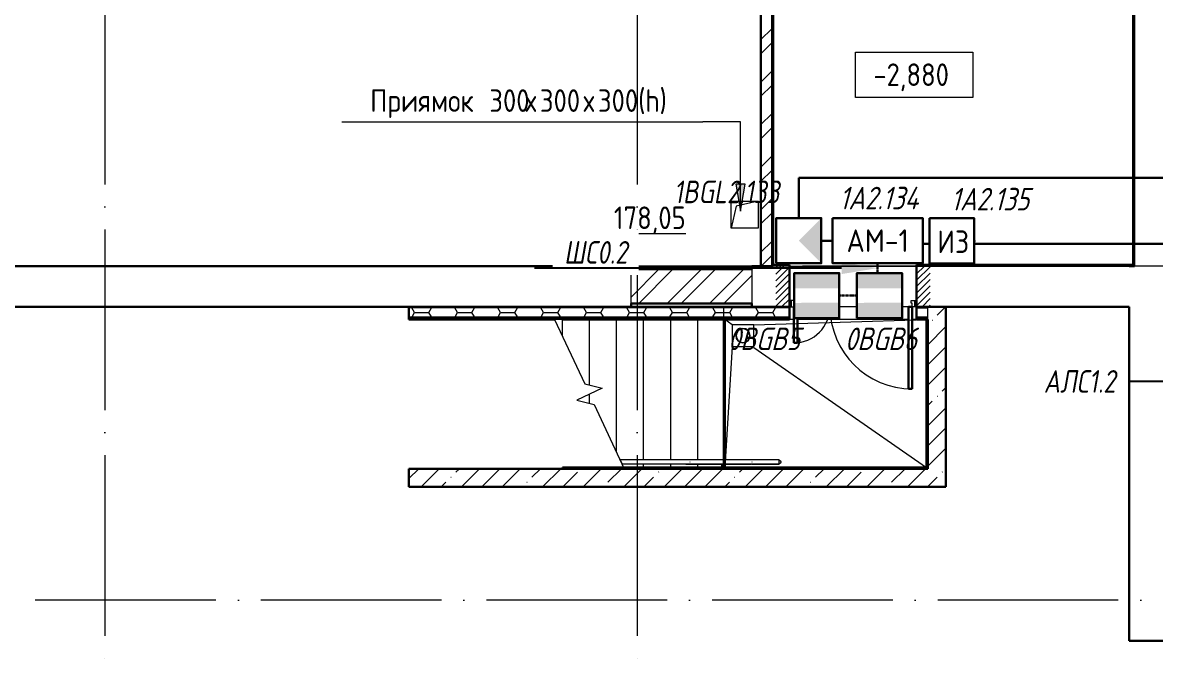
# Model space of a CAD drawing. Header units: millimetres. Extents: x -259793 to 1187961, y -549744 to 43070.
# Drawn here: x -220028 to -207477, y 10062 to 17260 of the extents above; entities that cross this region are included whole.
import ezdxf
from ezdxf import colors
from ezdxf.entities.mleader import LeaderData, LeaderLine
from ezdxf.enums import TextEntityAlignment as Align
from ezdxf.math import Vec2, Vec3

# ---------------------------------------------------------------- set-up
doc = ezdxf.new("R2010")
doc.units = ezdxf.units.MM
for name, pattern in [('ADSK_Линия сетки', [25, 20, -2.5, 0, -2.5]), ('ADSK_Сверху', [450, 300, -150]), ('ADSK_Штриховая_ш2 п1_5', [4.5, 3, -1.5]), ('штриховаяX2', [1.5, 1, -0.5])]:
    doc.linetypes.add(name, pattern=pattern)
for name, color, linetype, lineweight in [('RC-Выноски', 7, 'Continuous', 0), ('RC-Извещатели_охранные', 5, 'Continuous', 30), ('RC-Линии_связи-Адресные', 5, 'Continuous', 30), ('RC-Прочее_оборудование', 5, 'Continuous', 30), ('Аннотация', 7, 'Continuous', 18), ('Двери', 252, 'Continuous', 9), ('Лестницы', 252, 'Continuous', 9), ('Линии', 7, 'Continuous', 9), ('лс', 5, 'Continuous', 30), ('Марки помещений', 252, 'Continuous', 20), ('Ограждение', 252, 'Continuous', 9), ('Оси', 252, 'Continuous', 9), ('Отметки', 7, 'Continuous', 9), ('Перекрытие', 252, 'Continuous', 18), ('Сантехника', 252, 'Continuous', 9), ('Стены наружные', 7, 'Continuous', 18), ('Стены штриховка', 7, 'Continuous', 9)]:
    doc.layers.add(name, color=color, linetype=linetype, lineweight=lineweight)
doc.layers.add('RC-Позиционные_обозначения', color=7, linetype='Continuous')
doc.styles.add('GOST Common_2', font='', dxfattribs={"width": 0.9, "height": 250})
doc.styles.add('ISOCPEUR', font='isocpeur.ttf', dxfattribs={"width": 0.9, "height": 350})
doc.styles.add('RubezhCAD', font='', dxfattribs={"oblique": 10})
doc.styles.get("Standard").update_dxf_attribs({"font": ''})
doc.styles.get('GOST Common_2').set_extended_font_data('GOST type B')
doc.styles.get('RubezhCAD').set_extended_font_data('GOST type A')
doc.styles.get('Standard').set_extended_font_data('GOST type B')

# ---------------------------------------------------------------- blocks, each defined once
blk = doc.blocks.new('RC-UGO-IOM-02')
at = {"layer": 'RC-Извещатели_охранные'}
blk.add_point((0, 0), dxfattribs=at)
blk.add_attdef('PSTN', text='', height=2.5, dxfattribs=at).set_placement((0.98, 2.6), align=Align.BOTTOM_LEFT)
blk.add_wipeout([(2.5, -2.5), (2.5, 2.5), (-2.5, 2.5), (-2.5, -2.5)]).dxf.layer = 'RC-Извещатели_охранные'
blk.add_wipeout([(-2.5, -2.5), (-2.5, 2.5), (2.5, 2.5), (2.5, -2.5)]).dxf.layer = 'RC-Извещатели_охранные'
h = blk.add_hatch(color=256, dxfattribs=at)
h.dxf.hatch_style = 1
h.paths.add_polyline_path([(2.5, 0.8), (2.5, 2.51), (-2.5, 2.5), (-2.5, 0.8)])
h = blk.add_hatch(color=256, dxfattribs=at)
h.dxf.hatch_style = 1
h.paths.add_polyline_path([(2.5, -2.5), (2.5, -0.79), (-2.5, -0.8), (-2.5, -2.5)])
blk.add_lwpolyline([(-2.5, -2.5), (2.5, -2.5), (2.5, 2.5), (-2.5, 2.5)], close=True, dxfattribs=at)
blk = doc.blocks.new('RC-UGO-IZ-01')
at = {"layer": 'RC-Прочее_оборудование'}
blk.add_point((2.5, 0), dxfattribs=at)
blk.add_attdef('PSTN', text='', height=2.5, dxfattribs=at).set_placement((5.66, 2.58), align=Align.BOTTOM_CENTER)
blk.add_wipeout([(2.49, -2.5), (-2.49, -2.5), (-2.49, 2.5), (2.49, 2.5)]).dxf.layer = 'RC-Прочее_оборудование'
blk.add_wipeout([(-2.49, -2.5), (-2.49, 2.5), (2.49, 2.5), (2.49, -2.5)]).dxf.layer = 'RC-Прочее_оборудование'
blk.add_lwpolyline([(-2.49, 2.5), (2.49, 2.5), (2.49, -2.5), (-2.49, -2.5), (-2.49, 2.5)], close=True, dxfattribs=at)
blk.add_lwpolyline([(-2.49, 2.5), (-2.49, 2.5)], dxfattribs=at)
blk.add_lwpolyline([(-2.49, 2.5), (-2.49, 2.5)], dxfattribs=at)
at = {"layer": 'RC-Прочее_оборудование', "ltscale": 100, "style": 'ISOCPEUR', "width": 0.9}
blk.add_text('ИЗ', height=2.5, dxfattribs=at).set_placement((0.15, -0.09), align=Align.MIDDLE)
blk = doc.blocks.new('RC-UGO-IOPPA-01')
at = {"layer": 'RC-Извещатели_охранные'}
blk.add_attdef('PSTN', text='', height=2.5, dxfattribs=at).set_placement((0.98, 2.6), align=Align.BOTTOM_LEFT)
blk.add_wipeout([(2.5, -2.5), (2.5, 2.5), (-2.5, 2.5), (-2.5, -2.5)]).dxf.layer = 'RC-Извещатели_охранные'
blk.add_wipeout([(-2.5, -2.5), (-2.5, 2.5), (2.5, 2.5), (2.5, -2.5)]).dxf.layer = 'RC-Извещатели_охранные'
h = blk.add_hatch(color=256, dxfattribs=at)
h.dxf.hatch_style = 1
h.paths.add_polyline_path([(2.5, -2.5), (2.5, 2.5), (0, 0)])
blk.add_lwpolyline([(-2.5, -2.5), (2.5, -2.5), (2.5, 2.5), (-2.5, 2.5)], close=True, dxfattribs=at)
blk = doc.blocks.new('RC-UGO-AM-01')
at = {"layer": 'RC-Прочее_оборудование'}
blk.add_point((0, 0), dxfattribs=at)
blk.add_attdef('PSTN', text='', height=2.5, dxfattribs=at).set_placement((2.32, 2.4), align=Align.BOTTOM_LEFT)
blk.add_wipeout([(4.99, 2.5), (4.99, -2.5), (-4.99, -2.5), (-4.99, 2.5)]).dxf.layer = 'RC-Прочее_оборудование'
blk.add_wipeout([(-4.99, -2.5), (-4.99, 2.5), (4.99, 2.5), (4.99, -2.5)]).dxf.layer = 'RC-Прочее_оборудование'
blk.add_lwpolyline([(-4.99, 2.5), (4.99, 2.5), (4.99, -2.5), (-4.99, -2.5), (-4.99, 2.5)], close=True, dxfattribs=at)
blk.add_lwpolyline([(-4.99, 2.5), (-4.99, 2.5)], dxfattribs=at)
blk.add_lwpolyline([(-4.99, 2.5), (-4.99, 2.5)], dxfattribs=at)
at = {"layer": 'RC-Прочее_оборудование', "ltscale": 100, "style": 'ISOCPEUR', "width": 0.9}
blk.add_text('АМ-1', height=2.5, dxfattribs=at).set_placement((0, 0), align=Align.MIDDLE)
blk = doc.blocks.new('подвал')
at = {"layer": 'Аннотация', "lineweight": 20, "true_color": 0x636466}
blk.add_hatch(color=251, dxfattribs=at).paths.add_polyline_path([(-212074, 15172), (-212021, 15472), (-212126, 15472)])
at = {"layer": 'Двери', "lineweight": 18, "true_color": 0x636466}
h = blk.add_hatch(dxfattribs=at)
h.set_pattern_fill('FP_1', color=251, angle=180, style=0, pattern_type=2)
h.set_pattern_definition([(225, (-210826.95, 14336.906), (35.3553, -35.3553), [])])
h.paths.add_polyline_path([(-209972, 14112), (-209972, 14562), (-210122, 14562), (-210122, 14112)])
h.paths.add_polyline_path([(-211682, 14112), (-211532, 14112), (-211532, 14562), (-211682, 14562)])
at = {"color": 251, "lineweight": 18, "true_color": 0x636466}
for p, q in [((-212123, 15227), (-212177, 14982)), ((-211877, 15282), (-212123, 15227))]:
    blk.add_line(p, q, dxfattribs=at)
at = {"layer": 'Аннотация', "color": 251, "lineweight": 20, "true_color": 0x636466}
for p, q in [((-210800, 16431), (-210800, 16931)), ((-210800, 16931), (-209500, 16931)), ((-209500, 16931), (-209500, 16431)), ((-209500, 16431), (-210800, 16431)), ((-216492, 16160), (-212492, 16160)), ((-212074, 16160), (-212492, 16160)), ((-212074, 15172), (-212074, 16160)), ((-212021, 15472), (-212126, 15472)), ((-212126, 15472), (-212074, 15172)), ((-212074, 15172), (-212021, 15472))]:
    blk.add_line(p, q, dxfattribs=at)
at = {"layer": 'Двери', "color": 251, "linetype": 'ADSK_Штриховая_ш2 п1_5', "true_color": 0x636466}
for p, q in [((-211532, 14562), (-211682, 14562)), ((-211532, 14112), (-211532, 14562)), ((-209972, 14562), (-210122, 14562)), ((-210122, 14562), (-210122, 14112)), ((-211682, 14112), (-211532, 14112)), ((-210122, 14112), (-209972, 14112))]:
    blk.add_line(p, q, dxfattribs=at)
at = {"layer": 'Двери', "color": 251, "true_color": 0x636466}
for p, q in [((-211512, 14182), (-211532, 14182)), ((-211532, 14182), (-211532, 14112)), ((-211532, 14112), (-211512, 14112)), ((-211512, 14182), (-211512, 14112)), ((-211472, 14182), (-211512, 14182)), ((-211512, 14112), (-211512, 14182)), ((-211512, 14112), (-211482, 14112)), ((-211482, 14112), (-211482, 14152)), ((-211482, 14152), (-211472, 14152)), ((-211472, 14152), (-211472, 14182)), ((-210182, 14182), (-210142, 14182)), ((-210182, 14152), (-210182, 14182)), ((-210172, 14152), (-210182, 14152)), ((-210172, 14112), (-210172, 14152)), ((-210142, 14112), (-210172, 14112)), ((-210142, 14182), (-210142, 14112)), ((-210142, 14112), (-210142, 14182)), ((-210142, 14182), (-210122, 14182)), ((-210122, 14112), (-210142, 14112)), ((-210122, 14182), (-210122, 14112))]:
    blk.add_line(p, q, dxfattribs=at)
at = {"layer": 'Двери', "color": 251, "lineweight": 30, "true_color": 0x636466}
for p, q in [((-211442, 14112), (-211482, 14112)), ((-211482, 14112), (-211482, 13712)), ((-211442, 13712), (-211442, 14112)), ((-210212, 13202), (-210212, 14112)), ((-210212, 14112), (-210172, 14112)), ((-210172, 14112), (-210172, 13202)), ((-211482, 13712), (-211442, 13712)), ((-210172, 13202), (-210212, 13202))]:
    blk.add_line(p, q, dxfattribs=at)
at = {"layer": 'Двери', "color": 251, "true_color": 0x636466}
for centre, radius, start, end in [((-211482, 14112), 400, 270, 0), ((-210172, 14112), 910, 180, 270)]:
    blk.add_arc(centre, radius, start, end, dxfattribs=at)
at = {"layer": 'Лестницы', "color": 251, "true_color": 0x636466}
for p, q in [((-214047, 13972), (-214133, 13972)), ((-214133, 13972), (-213800, 13258)), ((-214047, 13788), (-214047, 13972)), ((-214047, 13788), (-214047, 13972)), ((-213747, 13245), (-213747, 13972)), ((-213747, 13245), (-213747, 13972)), ((-213447, 12501), (-213447, 13972)), ((-213447, 12501), (-213447, 13972)), ((-213147, 12417), (-213147, 13972)), ((-213147, 12417), (-213147, 13972)), ((-212847, 12417), (-212847, 13972)), ((-212847, 12417), (-212847, 13972)), ((-212547, 12417), (-212547, 13972)), ((-212547, 12417), (-212547, 13972)), ((-213605, 13210), (-213889, 13078)), ((-213800, 13258), (-213605, 13210)), ((-213889, 13078), (-213694, 13031)), ((-213747, 13044), (-213747, 13144)), ((-213747, 13044), (-213747, 13144)), ((-213694, 13031), (-213361, 12317)), ((-213147, 12332), (-213147, 12367)), ((-213147, 12332), (-213147, 12367)), ((-212847, 12332), (-212847, 12367)), ((-212847, 12332), (-212847, 12367)), ((-212547, 12332), (-212547, 12367)), ((-212547, 12332), (-212547, 12367))]:
    blk.add_line(p, q, dxfattribs=at)
at = {"layer": 'Линии', "color": 251, "linetype": 'ADSK_Сверху', "ltscale": 100, "true_color": 0x636466}
for p, q in [((-212167, 13912), (-212247, 13972)), ((-211927, 13912), (-210012, 13972)), ((-212167, 13672), (-212247, 12332)), ((-211927, 13661), (-210012, 12332))]:
    blk.add_line(p, q, dxfattribs=at)
at = {"layer": 'Ограждение', "color": 251, "true_color": 0x636466}
for p, q in [((-213408, 12417), (-213384, 12367)), ((-212260, 12417), (-213408, 12417)), ((-212260, 12367), (-213384, 12367)), ((-212260, 12417), (-212678, 12417)), ((-212678, 12367), (-212260, 12367)), ((-212632, 12389), (-212632, 12395)), ((-212284, 12367), (-212284, 12332)), ((-212269, 12332), (-212269, 12367)), ((-211954, 12417), (-212247, 12417)), ((-211947, 12417), (-212247, 12417)), ((-212247, 12367), (-211954, 12367)), ((-211947, 12367), (-212247, 12367)), ((-211647, 12417), (-211947, 12417)), ((-211647, 12417), (-211947, 12417)), ((-211947, 12367), (-211647, 12367)), ((-211647, 12367), (-211947, 12367)), ((-211647, 12367), (-211647, 12417)), ((-211647, 12390), (-211647, 12394))]:
    blk.add_line(p, q, dxfattribs=at)
at = {"layer": 'Ограждение', "color": 251, "true_color": 0x636466, "flags": 128}
for points in [[(-211647, 12412), (-211646, 12412), (-211645, 12412), (-211645, 12412), (-211644, 12412), (-211643, 12412), (-211642, 12411), (-211641, 12411), (-211641, 12411), (-211640, 12411), (-211639, 12410), (-211638, 12410), (-211638, 12410), (-211637, 12409), (-211636, 12409), (-211636, 12408), (-211635, 12408), (-211634, 12407), (-211634, 12407), (-211633, 12406), (-211633, 12406), (-211632, 12405), (-211632, 12405), (-211631, 12404), (-211631, 12403), (-211630, 12403), (-211630, 12402), (-211629, 12401), (-211629, 12401), (-211629, 12400), (-211628, 12399), (-211628, 12398), (-211628, 12398), (-211628, 12397), (-211627, 12396), (-211627, 12395), (-211627, 12395), (-211627, 12394), (-211627, 12393), (-211627, 12392), (-211627, 12392)], [(-211627, 12392), (-211627, 12391), (-211627, 12390), (-211627, 12390), (-211627, 12389), (-211627, 12388), (-211628, 12387), (-211628, 12386), (-211628, 12386), (-211628, 12385), (-211629, 12384), (-211629, 12383), (-211629, 12383), (-211630, 12382), (-211630, 12381), (-211630, 12381), (-211631, 12380), (-211631, 12379), (-211632, 12379), (-211632, 12378), (-211633, 12378), (-211634, 12377), (-211634, 12376), (-211635, 12376), (-211635, 12376), (-211636, 12375), (-211637, 12375), (-211638, 12374), (-211638, 12374), (-211639, 12374), (-211640, 12373), (-211640, 12373), (-211641, 12373), (-211642, 12373), (-211643, 12372), (-211644, 12372), (-211644, 12372), (-211645, 12372), (-211646, 12372), (-211647, 12372), (-211647, 12372)]]:
    blk.add_lwpolyline(points, dxfattribs=at)
at = {"layer": 'Ограждение', "color": 251, "true_color": 0x636466}
blk.add_open_spline([(-211947, 12394), (-211947, 12393), (-211947, 12392), (-211947, 12391), (-211947, 12390)], degree=3, dxfattribs=at)
at = {"layer": 'Оси', "color": 251, "linetype": 'ADSK_Линия сетки', "ltscale": 100, "true_color": 0x636466}
for p, q in [((-219117, 29968), (-219117, 10062)), ((-213217, 29968), (-213217, 10062)), ((-174384, 14562), (-244528, 14562)), ((-200387, 10862), (-244528, 10862))]:
    blk.add_line(p, q, dxfattribs=at)
at = {"layer": 'Перекрытие', "color": 251, "true_color": 0x636466}
for p, q in [((-212177, 15282), (-211877, 15282)), ((-212177, 14982), (-212177, 15282)), ((-211877, 15282), (-211877, 14982)), ((-211877, 14982), (-212177, 14982)), ((-213287, 14562), (-211947, 14562)), ((-211532, 14562), (-210122, 14562)), ((-212167, 13912), (-212167, 13672)), ((-211927, 13912), (-212167, 13912)), ((-211927, 13672), (-211927, 13912)), ((-212167, 13672), (-211927, 13672))]:
    blk.add_line(p, q, dxfattribs=at)
at = {"layer": 'Сантехника', "color": 251, "true_color": 0x636466}
for p, q in [((-211927, 13912), (-212167, 13912)), ((-212167, 13912), (-212167, 13672)), ((-211927, 13672), (-211927, 13912)), ((-212167, 13672), (-211927, 13672))]:
    blk.add_line(p, q, dxfattribs=at)
for radius, start, end in [(80, 90, 270), (75, 90, 270), (75, 154.9712, 160.0288), (75, 109.9712, 115.0288), (80, 270, 90), (75, 270, 90), (75, 64.9712, 70.0288), (75, 19.9712, 25.0288), (75, 200.0315, 205.0288), (75, 244.9712, 250.0288), (75, 289.9712, 295.0288), (75, 334.9712, 340.0288)]:
    blk.add_arc((-212047, 13792), radius, start, end, dxfattribs=at)
at = {"layer": 'Стены наружные', "color": 251, "lineweight": 30, "true_color": 0x636466}
for p, q in [((-207722, 19052), (-207722, 14577)), ((-211847, 18914), (-211847, 14562)), ((-211712, 14577), (-211712, 18914)), ((-213287, 14562), (-231067, 14562)), ((-213287, 14527), (-213287, 14562)), ((-211947, 14562), (-211947, 14527)), ((-211947, 14562), (-211712, 14562)), ((-211532, 14577), (-211712, 14577)), ((-211532, 13972), (-211532, 14577)), ((-210122, 14577), (-210122, 13972)), ((-207722, 14577), (-210122, 14577)), ((-207707, 14562), (-207767, 14562)), ((-211947, 14527), (-213287, 14527)), ((-211532, 14112), (-231517, 14112)), ((-215747, 14112), (-215747, 13972)), ((-213287, 14112), (-213287, 14147)), ((-213287, 14147), (-211947, 14147)), ((-211947, 14147), (-211947, 14112)), ((-207767, 14112), (-210122, 14112)), ((-209797, 12117), (-209797, 14112)), ((-207767, 14112), (-207767, 10412)), ((-215747, 13972), (-214133, 13972)), ((-214047, 13972), (-212260, 13972)), ((-212260, 13972), (-212260, 12317)), ((-212247, 13972), (-211532, 13972)), ((-212247, 12317), (-212247, 13972)), ((-210122, 13972), (-210012, 13972)), ((-210012, 13972), (-210012, 12332)), ((-209997, 13972), (-209997, 12317)), ((-215747, 12317), (-215747, 12117)), ((-215747, 12317), (-209997, 12317)), ((-210012, 12332), (-214047, 12332)), ((-214047, 12332), (-214047, 12317)), ((-215747, 12117), (-209797, 12117)), ((-207767, 10412), (-205872, 10412))]:
    blk.add_line(p, q, dxfattribs=at)
at = {"layer": 'Стены наружные', "color": 251, "true_color": 0x636466}
for p, q in [((-207707, 19052), (-207707, 14562)), ((-211532, 14562), (-211712, 14562)), ((-210122, 14562), (-207767, 14562)), ((-213287, 14147), (-213287, 14527)), ((-211947, 14527), (-211947, 14147)), ((-210172, 14112), (-211482, 14112)), ((-211482, 13972), (-211532, 13972)), ((-210212, 13972), (-211442, 13972)), ((-210122, 13972), (-210172, 13972))]:
    blk.add_line(p, q, dxfattribs=at)
at = {"layer": 'Стены наружные', "color": 251, "linetype": 'Continuous', "lineweight": 9, "true_color": 0x636466}
for p, q in [((-211727, 17237), (-211712, 17252)), ((-211847, 17073), (-211727, 17193)), ((-211847, 16916), (-211727, 17036)), ((-207722, 17000), (-207707, 17015)), ((-211727, 16813), (-211712, 16828)), ((-211847, 16602), (-211727, 16722)), ((-207722, 16575), (-207707, 16590)), ((-211847, 16445), (-211727, 16565)), ((-211727, 16389), (-211712, 16404)), ((-211847, 16130), (-211727, 16250)), ((-211847, 15973), (-211727, 16093)), ((-207722, 16151), (-207707, 16166)), ((-211727, 15964), (-211712, 15979)), ((-211847, 15659), (-211727, 15779)), ((-207722, 15727), (-207707, 15742)), ((-211847, 15502), (-211727, 15622)), ((-211727, 15540), (-211712, 15555)), ((-207722, 15303), (-207707, 15318)), ((-211847, 15187), (-211727, 15307)), ((-211847, 15030), (-211727, 15150)), ((-211727, 15116), (-211712, 15131)), ((-211847, 14716), (-211727, 14836)), ((-207722, 14878), (-207707, 14893)), ((-211727, 14692), (-211712, 14707)), ((-211844, 14562), (-211727, 14679)), ((-209735, 14562), (-209720, 14577)), ((-209311, 14562), (-209296, 14577)), ((-208887, 14562), (-208872, 14577)), ((-208463, 14562), (-208448, 14577)), ((-208038, 14562), (-208023, 14577)), ((-213287, 14219), (-212979, 14527)), ((-213202, 14147), (-212822, 14527)), ((-212887, 14147), (-212507, 14527)), ((-212730, 14147), (-212350, 14527)), ((-212416, 14147), (-212036, 14527)), ((-212259, 14147), (-211947, 14459)), ((-215685, 14050), (-215715, 14102)), ((-215526, 14050), (-215496, 14102)), ((-215208, 14050), (-215239, 14102)), ((-215050, 14050), (-215020, 14102)), ((-214732, 14050), (-214762, 14102)), ((-214574, 14050), (-214543, 14102)), ((-214256, 14050), (-214286, 14102)), ((-214097, 14050), (-214067, 14102)), ((-213780, 14050), (-213810, 14102)), ((-213621, 14050), (-213591, 14102)), ((-213303, 14050), (-213334, 14102)), ((-213145, 14050), (-213115, 14102)), ((-212827, 14050), (-212857, 14102)), ((-212669, 14050), (-212638, 14102)), ((-212351, 14050), (-212381, 14102)), ((-212192, 14050), (-212162, 14102)), ((-211875, 14050), (-211905, 14102)), ((-211716, 14050), (-211686, 14102)), ((-209895, 14019), (-209802, 14112)), ((-215734, 13972), (-215719, 13987)), ((-215712, 14002), (-215685, 14050)), ((-215685, 14050), (-215526, 14050)), ((-215685, 14050), (-215685, 14050)), ((-215685, 14050), (-215685, 14050)), ((-215498, 14002), (-215526, 14050)), ((-215420, 13972), (-215405, 13987)), ((-215263, 13972), (-215248, 13987)), ((-215236, 14002), (-215209, 14050)), ((-215209, 14050), (-215209, 14050)), ((-215209, 14050), (-215209, 14050)), ((-215208, 14050), (-215050, 14050)), ((-215022, 14002), (-215050, 14050)), ((-214948, 13972), (-214933, 13987)), ((-214900, 14002), (-214909, 13987)), ((-214845, 13987), (-214854, 14002)), ((-214791, 13972), (-214776, 13987)), ((-214760, 14002), (-214732, 14050)), ((-214732, 14050), (-214573, 14050)), ((-214732, 14050), (-214732, 14050)), ((-214732, 14050), (-214732, 14050)), ((-214546, 14002), (-214573, 14050)), ((-214548, 14002), (-214549, 14001)), ((-214477, 13972), (-214462, 13987)), ((-214320, 13972), (-214305, 13987)), ((-214284, 14002), (-214256, 14050)), ((-214256, 14050), (-214097, 14050)), ((-214256, 14050), (-214256, 14050)), ((-214256, 14050), (-214256, 14050)), ((-214070, 14002), (-214097, 14050)), ((-214005, 13972), (-213990, 13987)), ((-213848, 13972), (-213833, 13987)), ((-213807, 14002), (-213780, 14050)), ((-213793, 13994), (-213798, 14002)), ((-213780, 14050), (-213621, 14050)), ((-213780, 14050), (-213780, 14050)), ((-213780, 14050), (-213780, 14050)), ((-213727, 14002), (-213730, 13998)), ((-213593, 14002), (-213621, 14050)), ((-213534, 13972), (-213519, 13987)), ((-213492, 14002), (-213501, 13987)), ((-213437, 13987), (-213445, 13999)), ((-213377, 13972), (-213362, 13987)), ((-213331, 14002), (-213304, 14050)), ((-213304, 14050), (-213304, 14050)), ((-213304, 14050), (-213304, 14050)), ((-213303, 14050), (-213145, 14050)), ((-213117, 14002), (-213145, 14050)), ((-213062, 13972), (-213047, 13987)), ((-212974, 13997), (-212977, 14002)), ((-212905, 13972), (-212890, 13987)), ((-212855, 14002), (-212827, 14050)), ((-212827, 14050), (-212668, 14050)), ((-212827, 14050), (-212827, 14050)), ((-212827, 14050), (-212827, 14050)), ((-212641, 14002), (-212668, 14050)), ((-212591, 13972), (-212576, 13987)), ((-212434, 13972), (-212419, 13987)), ((-212382, 13987), (-212390, 14002)), ((-212379, 14002), (-212351, 14050)), ((-212351, 14050), (-212260, 14050)), ((-212351, 14050), (-212351, 14050)), ((-212351, 14050), (-212351, 14050)), ((-212257, 13974), (-212260, 13979)), ((-212257, 14050), (-212192, 14050)), ((-212165, 14002), (-212192, 14050)), ((-212119, 13972), (-212104, 13987)), ((-212085, 14002), (-212091, 13990)), ((-212030, 13987), (-212033, 13993)), ((-211962, 13972), (-211947, 13987)), ((-211902, 14002), (-211875, 14050)), ((-211875, 14050), (-211716, 14050)), ((-211875, 14050), (-211875, 14050)), ((-211875, 14050), (-211875, 14050)), ((-211688, 14002), (-211716, 14050)), ((-211648, 13972), (-211633, 13987)), ((-210076, 13972), (-210061, 13987)), ((-210002, 13934), (-209997, 13934)), ((-209951, 13963), (-209948, 13965)), ((-212257, 13834), (-212247, 13844)), ((-209997, 13692), (-209797, 13892)), ((-212257, 13677), (-212247, 13687)), ((-210012, 13722), (-210002, 13732)), ((-210012, 13565), (-210002, 13575)), ((-209997, 13468), (-209797, 13668)), ((-210002, 13527), (-209997, 13527)), ((-209997, 13243), (-209797, 13443)), ((-212257, 13363), (-212247, 13373)), ((-212257, 13206), (-212247, 13216)), ((-210012, 13251), (-210002, 13261)), ((-210002, 13222), (-209997, 13222)), ((-209838, 13177), (-209797, 13219)), ((-210012, 13094), (-210002, 13104)), ((-209997, 13019), (-209951, 13065)), ((-209895, 13121), (-209892, 13123)), ((-210000, 12939), (-210002, 12936)), ((-209997, 12794), (-209797, 12994)), ((-212257, 12892), (-212247, 12902)), ((-210002, 12816), (-209997, 12816)), ((-212257, 12734), (-212247, 12744)), ((-210012, 12779), (-210002, 12789)), ((-209997, 12570), (-209797, 12770)), ((-210012, 12622), (-210002, 12632)), ((-212257, 12420), (-212247, 12430)), ((-209997, 12345), (-209797, 12545)), ((-215747, 12208), (-215638, 12317)), ((-215613, 12117), (-215413, 12317)), ((-215227, 12279), (-215189, 12317)), ((-215164, 12117), (-214964, 12317)), ((-214940, 12117), (-214740, 12317)), ((-214715, 12117), (-214515, 12317)), ((-214385, 12223), (-214291, 12317)), ((-214266, 12117), (-214066, 12317)), ((-213817, 12117), (-213617, 12317)), ((-213769, 12322), (-213759, 12332)), ((-213641, 12322), (-213644, 12317)), ((-213612, 12322), (-213602, 12332)), ((-213543, 12167), (-213393, 12317)), ((-213407, 12322), (-213409, 12317)), ((-213368, 12117), (-213168, 12317)), ((-213298, 12322), (-213288, 12332)), ((-213141, 12322), (-213131, 12332)), ((-212919, 12117), (-212719, 12317)), ((-212827, 12322), (-212817, 12332)), ((-212695, 12117), (-212495, 12317)), ((-212669, 12322), (-212659, 12332)), ((-212473, 12317), (-212476, 12322)), ((-212470, 12117), (-212270, 12317)), ((-212355, 12322), (-212345, 12332)), ((-212198, 12322), (-212188, 12332)), ((-212084, 12279), (-212046, 12317)), ((-212021, 12117), (-211821, 12317)), ((-211999, 12322), (-212002, 12317)), ((-211884, 12322), (-211874, 12332)), ((-211797, 12117), (-211597, 12317)), ((-211726, 12322), (-211716, 12332)), ((-211572, 12117), (-211372, 12317)), ((-211417, 12317), (-211420, 12322)), ((-211412, 12322), (-211402, 12332)), ((-211255, 12322), (-211245, 12332)), ((-211242, 12223), (-211148, 12317)), ((-211123, 12117), (-210923, 12317)), ((-211065, 12317), (-211068, 12321)), ((-210941, 12322), (-210931, 12332)), ((-210826, 12322), (-210826, 12321)), ((-210784, 12322), (-210774, 12332)), ((-210674, 12117), (-210474, 12317)), ((-210598, 12319), (-210599, 12322)), ((-210591, 12322), (-210594, 12317)), ((-210469, 12322), (-210459, 12332)), ((-210400, 12167), (-210250, 12317)), ((-210312, 12322), (-210302, 12332)), ((-210225, 12117), (-210025, 12317)), ((-210010, 12317), (-210013, 12322)), ((-210002, 12410), (-209997, 12410)), ((-215283, 12223), (-215280, 12225)), ((-214042, 12117), (-213880, 12279)), ((-213144, 12117), (-213038, 12223)), ((-212982, 12279), (-212979, 12282)), ((-212140, 12223), (-212137, 12225)), ((-210899, 12117), (-210737, 12279)), ((-209997, 12121), (-209895, 12223)), ((-209838, 12279), (-209836, 12282)), ((-215389, 12117), (-215339, 12167)), ((-214441, 12167), (-214439, 12169)), ((-212246, 12117), (-212196, 12167)), ((-211298, 12167), (-211295, 12169)), ((-210001, 12117), (-209997, 12121))]:
    blk.add_line(p, q, dxfattribs=at)
at = {"layer": 'Стены штриховка', "color": 251, "true_color": 0x636466}
for p, q in [((-211727, 14562), (-211727, 18914)), ((-211532, 14102), (-215747, 14102)), ((-212260, 13972), (-212260, 14102)), ((-212257, 12317), (-212257, 14102)), ((-210122, 14102), (-209997, 14102)), ((-210002, 14102), (-210002, 12322)), ((-209997, 14102), (-209997, 14112)), ((-215747, 14002), (-212260, 14002)), ((-215747, 13987), (-212260, 13987)), ((-212257, 14002), (-211532, 14002)), ((-212257, 13987), (-211532, 13987)), ((-212247, 13972), (-212257, 13972)), ((-210122, 14002), (-210002, 14002)), ((-210122, 13987), (-210002, 13987)), ((-210002, 13972), (-210012, 13972)), ((-210002, 12322), (-214047, 12322))]:
    blk.add_line(p, q, dxfattribs=at)
at = {"layer": 'Аннотация', "color": 251, "true_color": 0x636466, "style": 'GOST Common_2', "width": 0.9}
for s, p in [('Приямок', (-216177, 16271)), (' 300', (-214993, 16271)), ('х', (-214456, 16271)), ('300', (-214296, 16271)), ('х', (-213813, 16271)), ('300(h)', (-213653, 16271))]:
    blk.add_text(s, height=250, dxfattribs=at).set_placement(p)
at = {"layer": 'Марки помещений', "color": 251, "true_color": 0x636466, "style": 'GOST Common_2', "width": 0.9}
blk.add_text('%%U178,05', height=250, dxfattribs=at).set_placement((-213477, 14973))
at = {"layer": 'Отметки', "color": 251, "true_color": 0x636466, "style": 'GOST Common_2', "width": 0.9}
blk.add_text('-2,880', height=250, dxfattribs=at).set_placement((-210601, 16558))

msp = doc.modelspace()

# ---------------------------------------------------------------- linework, layer by layer
at = {"layer": 'RC-Линии_связи-Адресные'}
for p in [(-211428.1006, 15094.19045), (-203673.33297, 15539.39154)]:
    msp.add_line(p, (-211428.1006, 15539.39154), dxfattribs=at)

# ---------------------------------------------------------------- block references
msp.add_blockref('подвал', (0, 0))

# ---------------------------------------------------------------- next in the draw order: block references
at = {"layer": 'RC-Извещатели_охранные', "color": 1, "ltscale": 0.01}
ref = msp.add_blockref('RC-UGO-IOM-02', (-211228.64859, 14235.43021), dxfattribs=dict(at, xscale=100, yscale=100, zscale=100))
ref.add_attrib('PSTN', '0BGB5', dxfattribs={"layer": 'RC-Позиционные_обозначения', "height": 250, "style": 'RubezhCAD', "oblique": 15}).set_placement((-211814.72805, 13556.23055), align=Align.BOTTOM_CENTER)
ref = msp.add_blockref('RC-UGO-IOM-02', (-210533.12561, 14235.43021), dxfattribs=dict(at, xscale=100, yscale=100, zscale=100))
ref.add_attrib('PSTN', '0BGB6', dxfattribs={"layer": 'RC-Позиционные_обозначения', "height": 250, "style": 'RubezhCAD', "oblique": 15}).set_placement((-210518.64498, 13556.23055), align=Align.BOTTOM_CENTER)
at = {"layer": 'RC-Прочее_оборудование', "color": 1, "ltscale": 0.01}
ref = msp.add_blockref('RC-UGO-IZ-01', (-209731.97954, 14841.92803), dxfattribs=dict(at, xscale=100, yscale=100, zscale=100))
ref.add_attrib('PSTN', '1A2.135', (-209743.0226, 15179.16157), dxfattribs={"layer": 'RC-Позиционные_обозначения', "height": 250, "style": 'RubezhCAD', "oblique": 15})

# ---------------------------------------------------------------- next in the draw order: linework, layer by layer
at = {"layer": 'RC-Линии_связи-Адресные', "linetype": 'штриховаяX2', "ltscale": 2}
msp.add_line((-210783.12561, 14235.43021), (-210978.64859, 14235.43021), dxfattribs=at)
at = {"layer": 'лс'}
for points in [[(-210054.68264, 14811.02312), (-209981.26469, 14811.02312)], [(-209482.69439, 14811.02312), (-207020.37451, 14811.02312), (-207020.37451, 12414.59134), (-205494.83269, 12414.59134), (-205494.83269, 11290.67742)]]:
    msp.add_lwpolyline(points, dxfattribs=at)

# ---------------------------------------------------------------- next in the draw order: leaders
at = {"layer": 'RC-Выноски', "ltscale": 0.01}
ml = msp.add_multileader_mtext('Standard', dxfattribs=at)
ml.set_content('ШС0.2', color=256, style='RubezhCAD')
ml.set_leader_properties()
ml.build(insert=Vec2(0, 0))
ml.multileader.update_dxf_attribs({"has_text_frame": 1, "text_left_attachment_type": 6, "text_right_attachment_type": 6, "dogleg_length": 2, "arrow_head_size": 400, "scale": 100})
ctx = ml.context
ctx.base_point, ctx.scale, ctx.char_height, ctx.arrow_head_size, ctx.landing_gap_size, ctx.plane_origin = Vec3(-214194.14097, 14539.58), 100, 250, 400, 100, Vec3(-498483.89062, -30816.17197)
ctx.left_attachment, ctx.right_attachment, ctx.text_align_type = 6, 6, 2
notes = []
notes.append((ctx, [(1, (1, 1, 0), (-213172.30318, 14539.58), (-1, 0), 53.6743, [(0, [(-210553.96778, 14539.84407)], 0, [])])]))
ctx.mtext.insert, ctx.mtext.alignment, ctx.mtext.flow_direction = Vec3(-213325.97748, 14839.58), 3, 5
ctx.mtext.has_bg_fill, ctx.mtext.bg_color, ctx.mtext.bg_scale_factor, ctx.mtext.bg_transparency, ctx.mtext.use_window_bg_color = 1, -1027028792, 1.5, 0, 1
for ctx, leaders in notes:
    for number, flags, end, landing, length, lines in leaders:
        leader = LeaderData()
        leader.index, (leader.has_last_leader_line, leader.has_dogleg_vector, leader.attachment_direction) = number, flags
        leader.last_leader_point, leader.dogleg_vector, leader.dogleg_length = Vec3(end), Vec3(landing), length
        for number, points, colour, breaks in lines:
            line = LeaderLine()
            line.index, line.vertices, line.color, line.breaks = number, Vec3.list(points), colors.encode_raw_color(colour), breaks
            leader.lines.append(line)
        ctx.leaders.append(leader)

# ---------------------------------------------------------------- next in the draw order: block references
at = {"layer": 'RC-Прочее_оборудование', "color": 1, "ltscale": 0.01}
ref = msp.add_blockref('RC-UGO-AM-01', (-210553.96778, 14844.19045), dxfattribs=dict(at, xscale=100, yscale=100, zscale=100))
ref.add_attrib('PSTN', '1A2.134', (-210978.70626, 15191.27364), dxfattribs={"layer": 'RC-Позиционные_обозначения', "height": 250, "style": 'RubezhCAD', "oblique": 15})

# ---------------------------------------------------------------- next in the draw order: leaders
at = {"layer": 'RC-Выноски', "ltscale": 0.01}
ml = msp.add_multileader_mtext('Standard', dxfattribs=at)
ml.set_content('АЛС1.2', color=256, style='RubezhCAD')
ml.set_leader_properties()
ml.build(insert=Vec2(0, 0))
ml.multileader.update_dxf_attribs({"has_text_frame": 1, "text_right_attachment_type": 2, "dogleg_length": 2, "arrow_head_size": 200, "scale": 100})
ctx = ml.context
ctx.base_point, ctx.scale, ctx.char_height, ctx.arrow_head_size, ctx.landing_gap_size, ctx.plane_origin = Vec3(-208852.98589, 13285.11936), 100, 250, 200, 100, Vec3(-252388.38924, -172688.17029)
ctx.right_attachment, ctx.text_align_type = 2, 1
notes = []
notes.append((ctx, [(1, (1, 1, 0), (-207577.3224, 13285.11936), (-1, 0), 200, [(0, [(-207020.37451, 13283.94146)], 0, [])])]))
ctx.mtext.insert, ctx.mtext.alignment, ctx.mtext.flow_direction = Vec3(-208315.15414, 13410.11936), 2, 5
ctx.mtext.has_bg_fill, ctx.mtext.bg_color, ctx.mtext.bg_scale_factor, ctx.mtext.bg_transparency, ctx.mtext.use_window_bg_color = 1, -1027028792, 1.5, 0, 1
for ctx, leaders in notes:
    for number, flags, end, landing, length, lines in leaders:
        leader = LeaderData()
        leader.index, (leader.has_last_leader_line, leader.has_dogleg_vector, leader.attachment_direction) = number, flags
        leader.last_leader_point, leader.dogleg_vector, leader.dogleg_length = Vec3(end), Vec3(landing), length
        for number, points, colour, breaks in lines:
            line = LeaderLine()
            line.index, line.vertices, line.color, line.breaks = number, Vec3.list(points), colors.encode_raw_color(colour), breaks
            leader.lines.append(line)
        ctx.leaders.append(leader)

# ---------------------------------------------------------------- next in the draw order: linework, layer by layer
at = {"layer": 'RC-Линии_связи-Адресные'}
msp.add_line((-211053.25293, 14844.19045), (-211178.1006, 14844.19045), dxfattribs=at)
at = {"layer": 'RC-Линии_связи-Адресные', "linetype": 'штриховаяX2', "ltscale": 2}
msp.add_line((-210553.96778, 14594.25793), (-210553.96778, 14485.43021), dxfattribs=at)

# ---------------------------------------------------------------- next in the draw order: block references
at = {"layer": 'RC-Извещатели_охранные'}
ref = msp.add_blockref('RC-UGO-IOPPA-01', (-211428.1006, 14844.19045), dxfattribs=dict(at, xscale=100, yscale=100, zscale=100))
ref.add_attrib('PSTN', '1BGL2.133', dxfattribs={"layer": 'RC-Позиционные_обозначения', "height": 250, "style": 'RubezhCAD', "oblique": 10}).set_placement((-212226.98823, 15184.51231), align=Align.BOTTOM_CENTER)

doc.saveas('drawing.dxf')
